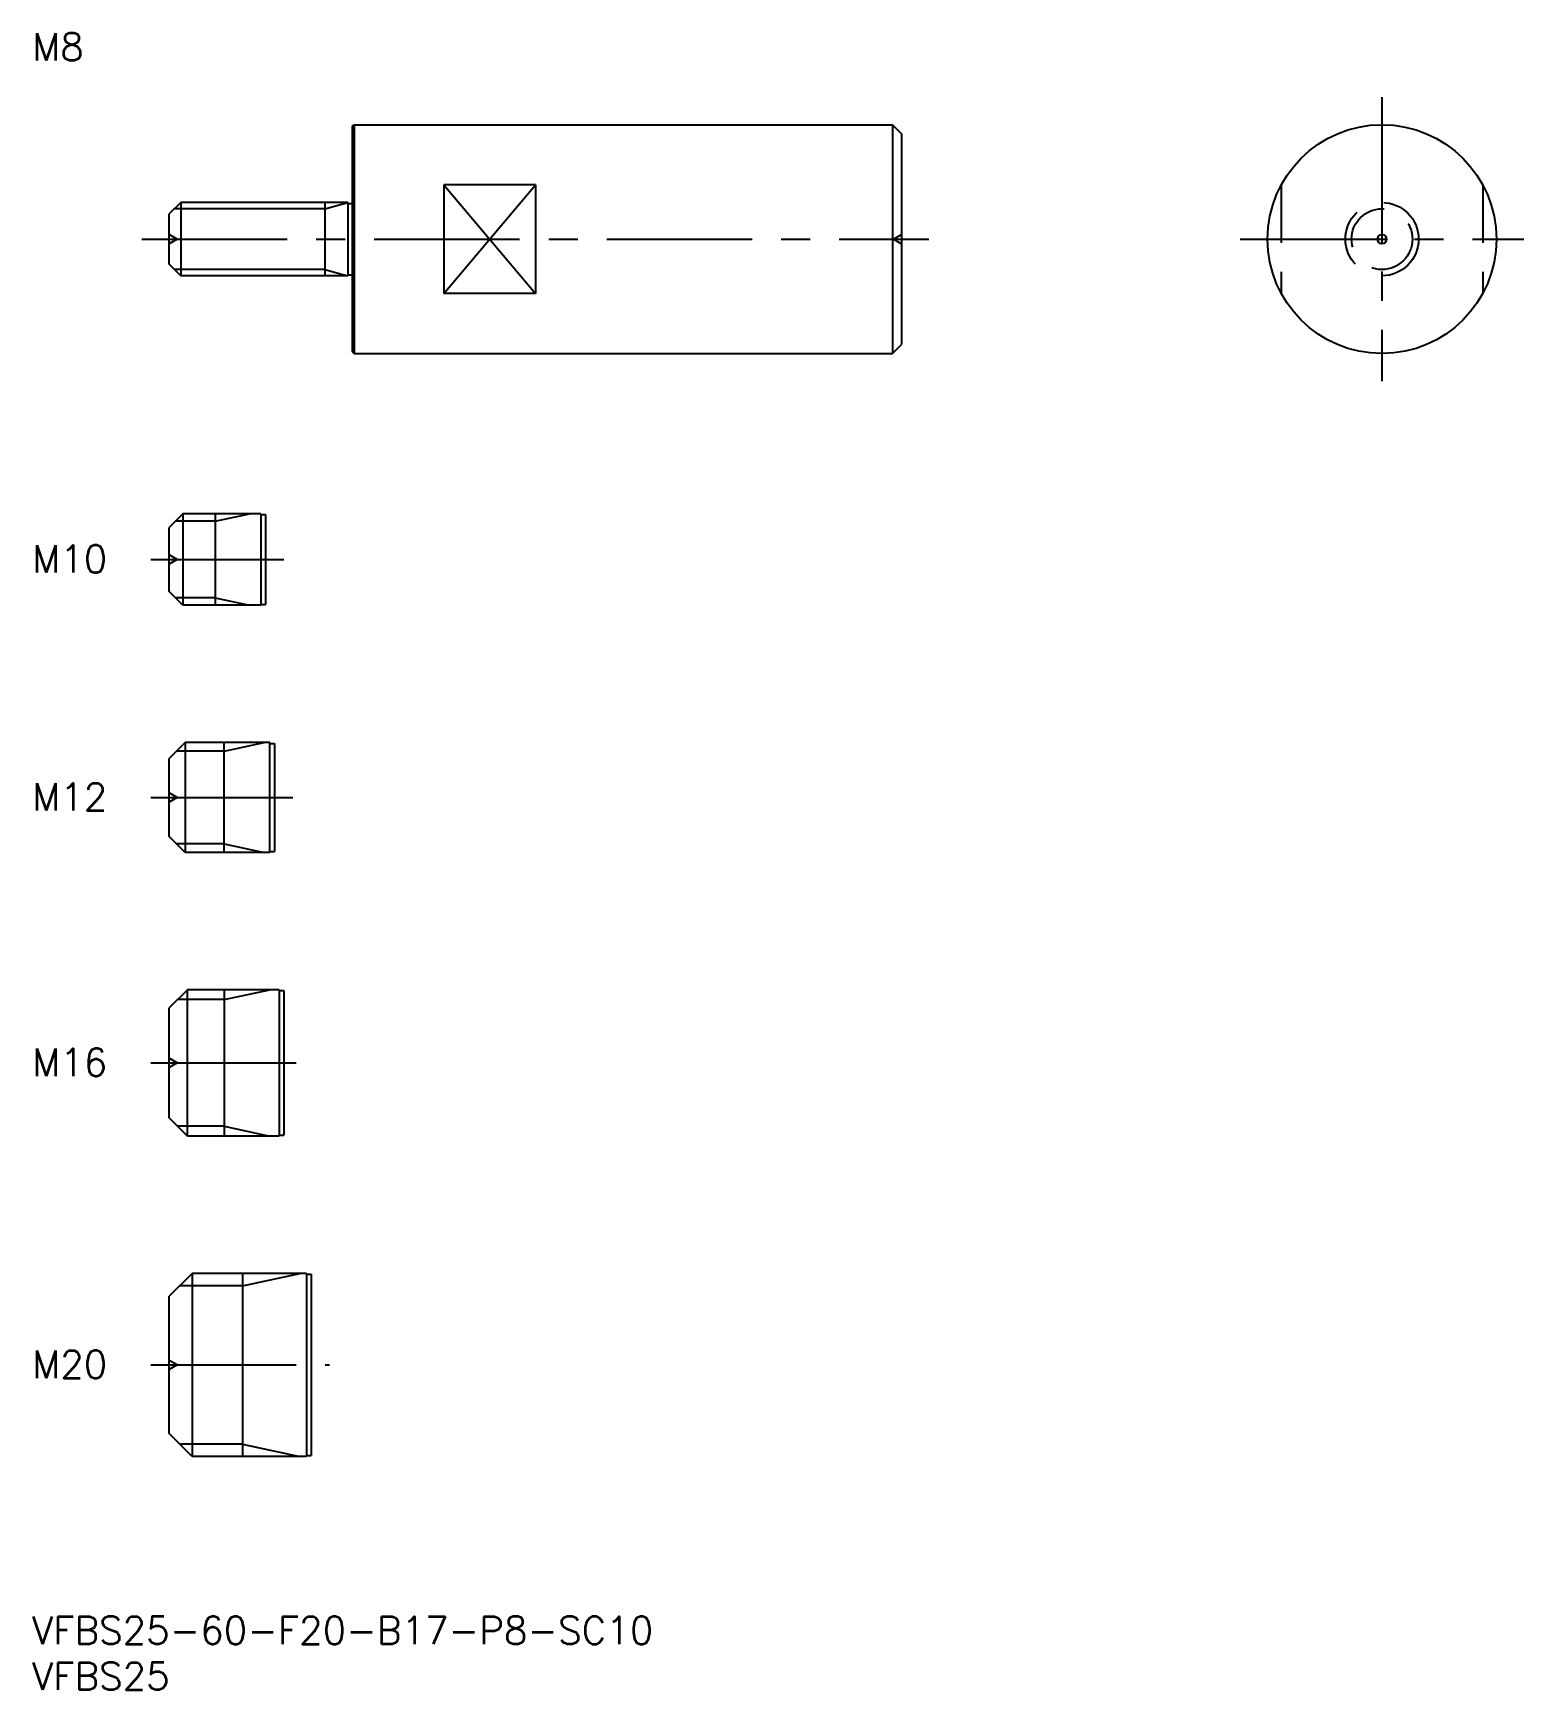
# Model space of a CAD drawing. Extents: x 0 to 163, y -8 to 173.
import ezdxf

# ---------------------------------------------------------------- set-up
doc = ezdxf.new("R2010")
doc.units = 0
doc.header["$LTSCALE"] = 0.5
doc.linetypes.add('CENTER', pattern=[50.8, 31.75, -6.35, 6.35, -6.35])
doc.linetypes.add('DASHED', pattern=[19.05, 12.7, -6.35])
for name, color, linetype in [('MSM_CENTER', 1, 'CENTER'), ('MSM_CONTINUOUS', 7, 'CONTINUOUS'), ('MSM_DASHED', 4, 'DASHED'), ('MSM_NARROW', 5, 'CONTINUOUS'), ('MSM_PART_NUMBER', 7, 'CONTINUOUS')]:
    doc.layers.add(name, color=color, linetype=linetype)
doc.styles.get("Standard").update_dxf_attribs({"font": 'txt.shx', "height": 1, "bigfont": 'bigfont.shx'})

# ---------------------------------------------------------------- blocks, each defined once
blk = doc.blocks.new('*U12')
at = {"layer": 'MSM_PART_NUMBER'}
blk.add_text('VFBS25-60-F20-B17-P8-SC10', height=3, dxfattribs=at).set_placement((0, -3))
blk = doc.blocks.new('*U13')
at = {"layer": 'MSM_PART_NUMBER'}
blk.add_text('VFBS25', height=3, dxfattribs=at).set_placement((0, -8))
blk = doc.blocks.new('*U14')
at = {"layer": 'MSM_PART_NUMBER'}
blk.add_text('M20', height=3, dxfattribs=at).set_placement((0, 26.06))
blk = doc.blocks.new('*U15')
at = {"layer": 'MSM_PART_NUMBER'}
blk.add_text('M16', height=3, dxfattribs=at).set_placement((0, 59.06))
blk = doc.blocks.new('*U16')
at = {"layer": 'MSM_PART_NUMBER'}
blk.add_text('M12', height=3, dxfattribs=at).set_placement((0, 88.06))
blk = doc.blocks.new('*U17')
at = {"layer": 'MSM_PART_NUMBER'}
blk.add_text('M10', height=3, dxfattribs=at).set_placement((0, 114.06))
blk = doc.blocks.new('*U18')
at = {"layer": 'MSM_PART_NUMBER'}
blk.add_text('M8', height=3, dxfattribs=at).set_placement((0, 170.01))

msp = doc.modelspace()

# ---------------------------------------------------------------- linework, layer by layer
at = {"layer": 'MSM_CENTER'}
for p, q in [((147.49, 166), (147.49, 135)), ((12, 150.5), (98, 150.5)), ((131.99, 150.5), (162.99, 150.5)), ((13, 115.5), (27.5, 115.5)), ((13, 89.5), (28.5, 89.5)), ((13, 60.5), (29.5, 60.5)), ((13, 27.5), (32.5, 27.5))]:
    msp.add_line(p, q, dxfattribs=at)
at = {"layer": 'MSM_CONTINUOUS'}
for p, q in [((35, 162.8), (35.2, 163)), ((35.2, 163), (94, 163)), ((35.2, 163), (35.2, 138)), ((94, 163), (94, 138)), ((94, 163), (95, 162)), ((35, 162.8), (35, 138.2)), ((94.25, 162.75), (94.25, 162.75)), ((94.5, 162.5), (94.5, 162.5)), ((95, 162), (95, 139)), ((55, 156.44), (45, 156.44)), ((45, 156.44), (45, 144.56)), ((55, 156.44), (55, 144.56)), ((16.25, 154.5), (15, 153.25)), ((34.5, 154.5), (16.25, 154.5)), ((16.25, 154.5), (16.25, 146.5)), ((32, 154.5), (32, 146.5)), ((34.5, 154.5), (34.5, 146.5)), ((34.5, 154.4), (35, 154.4)), ((15, 147.75), (15, 153.25)), ((16.25, 146.5), (15, 147.75)), ((34.5, 146.5), (16.25, 146.5)), ((34.5, 146.6), (35, 146.6)), ((55, 144.56), (45, 144.56)), ((35, 138.2), (35.2, 138)), ((35.2, 138), (94, 138)), ((94, 138), (95, 139)), ((16.5, 120.5), (15, 119)), ((25, 120.5), (16.5, 120.5)), ((16.5, 120.5), (16.5, 110.5)), ((20, 120.5), (20, 110.5)), ((25, 120.5), (25, 110.5)), ((25, 120.4), (25.5, 120.4)), ((25.5, 120.4), (25.5, 110.6)), ((15, 112), (15, 119)), ((16.5, 110.5), (15, 112)), ((25, 110.5), (16.5, 110.5)), ((25, 110.6), (25.5, 110.6)), ((16.75, 95.5), (15, 93.75)), ((26, 95.5), (16.75, 95.5)), ((16.75, 95.5), (16.75, 83.5)), ((21, 83.5), (21, 95.5)), ((26, 83.5), (26, 95.5)), ((26, 95.4), (26.5, 95.4)), ((26.5, 95.4), (26.5, 83.6)), ((15, 85.25), (15, 93.75)), ((16.75, 83.5), (15, 85.25)), ((26, 83.5), (16.75, 83.5)), ((26, 83.6), (26.5, 83.6)), ((17, 68.5), (15, 66.5)), ((27, 68.5), (17, 68.5)), ((17, 52.5), (17, 68.5)), ((21, 68.5), (21, 52.5)), ((27, 68.5), (27, 52.5)), ((27, 68.4), (27.5, 68.4)), ((27.5, 68.4), (27.5, 52.6)), ((15, 54.5), (15, 66.5)), ((17, 52.5), (15, 54.5)), ((27, 52.5), (17, 52.5)), ((27, 52.6), (27.5, 52.6)), ((17.5, 37.5), (15, 35)), ((30, 37.5), (17.5, 37.5)), ((17.5, 37.5), (17.5, 17.5)), ((23, 37.5), (23, 17.5)), ((30, 37.5), (30, 17.5)), ((30, 37.4), (30.5, 37.4)), ((30.5, 37.4), (30.5, 17.6)), ((15, 20), (15, 35)), ((17.5, 17.5), (15, 20)), ((30, 17.5), (17.5, 17.5)), ((30, 17.6), (30.5, 17.6))]:
    msp.add_line(p, q, dxfattribs=at)
for radius in [12.5, 0.5]:
    msp.add_circle((147.49, 150.5), radius, dxfattribs=at)
at = {"layer": 'MSM_DASHED'}
for p, q in [((136.49, 156.44), (136.49, 144.56)), ((158.49, 156.44), (158.49, 144.56)), ((15.87, 150.5), (15, 151)), ((15.87, 150.5), (15, 150)), ((94.13, 150.5), (95, 151)), ((94.13, 150.5), (95, 150)), ((15.87, 115.5), (15, 116)), ((15.87, 115.5), (15, 115)), ((15.87, 89.5), (15, 90)), ((15.87, 89.5), (15, 89)), ((15.87, 60.5), (15, 61)), ((15.87, 60.5), (15, 60)), ((15.87, 27.5), (15, 28)), ((15.87, 27.5), (15, 27))]:
    msp.add_line(p, q, dxfattribs=at)
for radius in [4, 3.32]:
    msp.add_circle((147.49, 150.5), radius, dxfattribs=at)
at = {"layer": 'MSM_NARROW'}
for p, q in [((45, 144.56), (55, 156.44)), ((45, 156.44), (55, 144.56)), ((32, 153.82), (34.5, 154.5)), ((32, 153.82), (15.57, 153.82)), ((32, 147.18), (15.57, 147.18)), ((32, 147.18), (34.5, 146.5)), ((20, 119.69), (15.69, 119.69)), ((20, 119.69), (23.75, 120.5)), ((20, 111.31), (15.69, 111.31)), ((20, 111.31), (23.75, 110.5)), ((21, 94.55), (15.8, 94.55)), ((21, 94.55), (25.38, 95.5)), ((21, 84.45), (15.8, 84.45)), ((21, 84.45), (25.38, 83.5)), ((21, 67.42), (15.92, 67.42)), ((21, 67.42), (26, 68.5)), ((21, 53.58), (15.92, 53.58)), ((21, 53.58), (26, 52.5)), ((23, 36.15), (29.25, 37.5)), ((23, 36.15), (16.15, 36.15)), ((23, 18.85), (16.15, 18.85)), ((23, 18.85), (29.25, 17.5))]:
    msp.add_line(p, q, dxfattribs=at)

# ---------------------------------------------------------------- block references
at = {"layer": 'MSM_CONTINUOUS'}
for name in ['*U18', '*U17', '*U16', '*U15', '*U14', '*U12', '*U13']:
    msp.add_blockref(name, (0, 0), dxfattribs=at)

doc.saveas('drawing.dxf')
